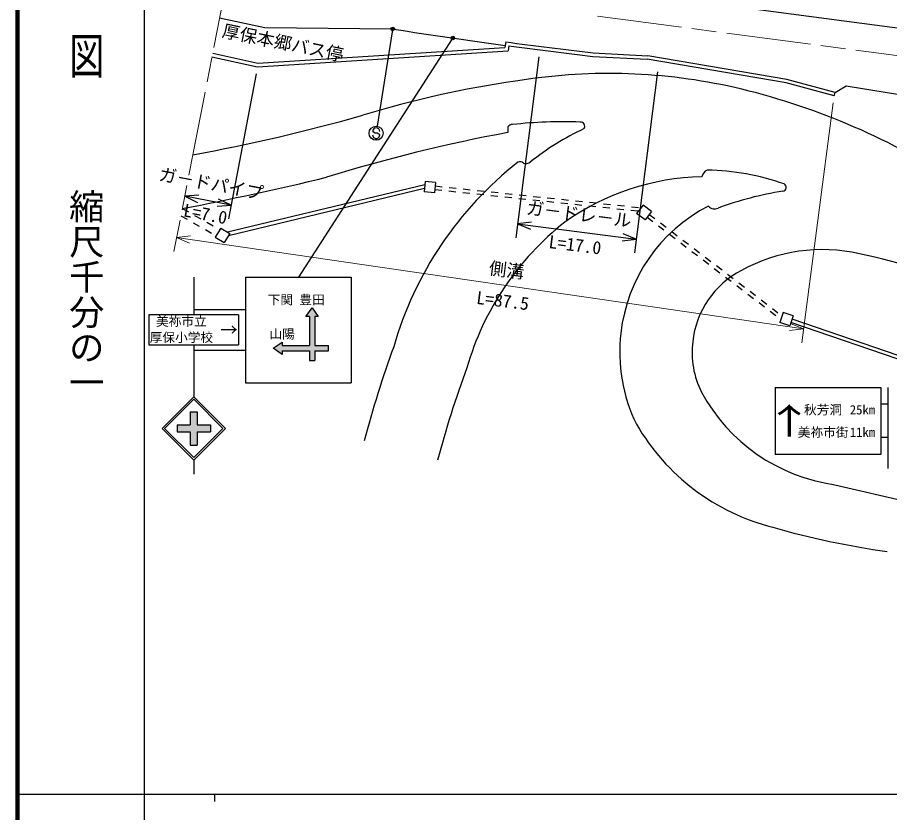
# Model space of a CAD drawing. Units: millimetres on the paper. Extents: x 40 to 680, y 20 to 380.
# Drawn here: x 40 to 163.9, y 202.4 to 315.3 of the extents above; entities that cross this region are included whole.
import ezdxf
from ezdxf.enums import TextEntityAlignment as Align

# ---------------------------------------------------------------- set-up
doc = ezdxf.new("R2010")
doc.units = ezdxf.units.MM
doc.header["$PDMODE"] = 32
doc.header["$PDSIZE"] = 0.5
doc.linetypes.add('CHAIN', pattern=[18.5, 12, -1.5, 3.5, -1.5])
for name, color, linetype, lineweight in [('M-BGD', 7, 'Continuous', 25), ('M-BMK', 2, 'CHAIN', 13), ('M-STR-HTXT', 7, 'Continuous', 13), ('M-STR-STRC', 7, 'Continuous', 25), ('M-TTL', 2, 'Continuous', 140), ('M-TTL-BAND', 7, 'Continuous', 25)]:
    doc.layers.add(name, color=color, linetype=linetype, lineweight=lineweight)
doc.styles.add('@ＭＳ ゴシック', font='')
doc.styles.add('ＭＳ ゴシック', font='')
doc.styles.get('@ＭＳ ゴシック').set_extended_font_data('@MS Gothic')
doc.styles.get('ＭＳ ゴシック').set_extended_font_data('MS Gothic')

msp = doc.modelspace()

# ---------------------------------------------------------------- hatches: boundary and pattern name
at = {"layer": 'M-STR-STRC'}
for points in [[(76.341, 268.353), (77.591, 269.228), (77.591, 268.728), (81.466, 268.728), (81.466, 272.853), (80.966, 272.853), (81.841, 274.103), (82.716, 272.853), (82.216, 272.853), (82.216, 268.728), (84.154, 268.728), (84.154, 267.978), (82.216, 267.978), (82.216, 266.603), (81.466, 266.603), (81.466, 267.978), (77.591, 267.978), (77.591, 267.478)], [(62.679, 257.469), (64.54, 257.469), (64.54, 259.329), (65.54, 259.328), (65.54, 257.469), (67.399, 257.469), (67.399, 256.469), (65.54, 256.469), (65.539, 254.608), (64.539, 254.609), (64.54, 256.469), (62.679, 256.469)]]:
    msp.add_hatch(color=256, dxfattribs=at).paths.add_polyline_path(points)

# ---------------------------------------------------------------- linework, layer by layer
at = {"layer": 'M-BGD'}
for p, q in [((140.545, 317.073), (169.792, 313.221)), ((68.696, 315.267), (75.143, 313.939)), ((75.143, 313.939), (93.139, 313.715)), ((74.144, 308.838), (109.232, 311.088)), ((109.337, 311.871), (109.232, 311.088)), ((109.766, 311.309), (109.673, 310.615)), ((67.623, 309.771), (74.105, 308.334)), ((67.731, 310.259), (74.144, 308.838)), ((74.105, 308.334), (109.673, 310.615)), ((121.727, 309.819), (129.449, 309.406)), ((121.769, 310.317), (129.504, 309.904)), ((149.287, 306.54), (129.504, 309.904)), ((149.179, 306.051), (129.449, 309.406)), ((155.995, 304.195), (149.179, 306.051)), ((156.127, 304.678), (149.287, 306.54)), ((156.127, 304.678), (157.698, 305.635)), ((157.698, 305.635), (168.562, 303.882)), ((155.995, 304.195), (156.127, 304.678)), ((109.667, 299.829), (109.658, 299.003)), ((97.853, 291.578), (69.845, 284.827)), ((97.903, 292.06), (97.746, 290.568)), ((99.395, 291.902), (97.903, 292.06)), ((99.395, 291.902), (99.238, 290.411)), ((99.343, 291.405), (100.337, 291.3)), ((101.332, 291.195), (102.326, 291.09)), ((97.797, 291.05), (69.968, 284.343)), ((99.238, 290.411), (97.746, 290.568)), ((99.29, 290.908), (100.285, 290.803)), ((101.279, 290.698), (102.274, 290.593)), ((103.268, 290.488), (104.263, 290.383)), ((103.321, 290.985), (104.315, 290.88)), ((105.257, 290.278), (106.251, 290.173)), ((105.31, 290.775), (106.304, 290.67)), ((107.246, 290.068), (108.24, 289.963)), ((107.298, 290.565), (108.293, 290.46)), ((109.235, 289.858), (110.229, 289.753)), ((109.287, 290.355), (110.282, 290.25)), ((111.276, 290.145), (112.271, 290.04)), ((113.265, 289.935), (114.26, 289.83)), ((111.224, 289.648), (112.218, 289.543)), ((113.213, 289.438), (114.207, 289.333)), ((115.202, 289.228), (116.196, 289.123)), ((115.254, 289.725), (116.249, 289.62)), ((117.191, 289.018), (118.185, 288.913)), ((117.243, 289.515), (118.238, 289.41)), ((119.18, 288.808), (120.174, 288.703)), ((119.232, 289.305), (120.227, 289.2)), ((121.169, 288.598), (122.163, 288.493)), ((121.221, 289.095), (122.216, 288.99)), ((123.21, 288.885), (124.204, 288.78)), ((125.199, 288.675), (126.193, 288.57)), ((128.845, 288.683), (127.934, 287.491)), ((130.037, 287.772), (128.845, 288.683)), ((63.415, 288.206), (64.287, 287.716)), ((123.158, 288.388), (124.152, 288.283)), ((125.146, 288.178), (126.141, 288.073)), ((127.135, 287.968), (128.13, 287.863)), ((127.188, 288.465), (128.182, 288.36)), ((129.126, 286.58), (127.934, 287.491)), ((130.037, 287.772), (129.126, 286.58)), ((129.733, 287.375), (130.528, 286.768)), ((63.213, 287.172), (64.085, 286.683)), ((64.957, 286.193), (65.829, 285.704)), ((65.159, 287.227), (66.031, 286.738)), ((66.903, 286.248), (67.775, 285.759)), ((129.43, 286.977), (130.225, 286.37)), ((131.323, 286.16), (132.117, 285.553)), ((66.701, 285.215), (67.574, 284.725)), ((68.875, 285.427), (68.086, 284.152)), ((68.647, 285.269), (68.744, 285.215)), ((68.875, 285.427), (70.151, 284.638)), ((131.019, 285.763), (131.814, 285.156)), ((132.912, 284.946), (133.707, 284.339)), ((68.086, 284.152), (69.362, 283.363)), ((70.151, 284.638), (69.362, 283.363)), ((132.608, 284.549), (133.403, 283.942)), ((134.501, 283.732), (135.296, 283.125)), ((134.198, 283.335), (134.992, 282.728)), ((136.09, 282.518), (136.885, 281.911)), ((135.787, 282.121), (136.582, 281.514)), ((137.68, 281.304), (138.474, 280.697)), ((137.376, 280.906), (138.171, 280.299)), ((139.269, 280.09), (140.064, 279.482)), ((138.965, 279.692), (139.76, 279.085)), ((140.858, 278.875), (141.653, 278.268)), ((140.555, 278.478), (141.349, 277.871)), ((142.448, 277.661), (143.242, 277.054)), ((142.144, 277.264), (142.939, 276.657)), ((144.037, 276.447), (144.831, 275.84)), ((143.733, 276.05), (144.528, 275.443)), ((145.626, 275.233), (146.421, 274.626)), ((145.322, 274.835), (146.117, 274.228)), ((147.215, 274.019), (148.01, 273.411)), ((146.912, 273.621), (147.706, 273.014)), ((148.744, 273.431), (148.261, 272.011)), ((150.164, 272.947), (148.744, 273.431)), ((150.164, 272.947), (149.68, 271.527)), ((149.68, 271.527), (148.261, 272.011)), ((180.749, 261.469), (149.842, 272)), ((180.957, 261.926), (150.003, 272.473)), ((156.098, 248.963), (195.428, 239.904))]:
    msp.add_line(p, q, dxfattribs=at)
for centre, radius, start, end in [((200.482, 990.615), 685.336, 261.01401, 262.35179), ((200.482, 990.615), 684.836, 262.35178, 263.4), ((200.482, 990.615), 685.336, 262.3936, 263.40129), ((123.979, 226.179), 81.204, 78.01458, 99.39622), ((131.979, 159.857), 147.972, 98.25956, 106.87064), ((119.709, 209.685), 98.228, 57.92547, 77.57628), ((18.253, 550.589), 258.99, 280.37717, 285.861), ((110.269, 299.386), 0.748, 87.05525, 143.66487), ((117.403, 236.933), 63.597, 87.7276, 96.40636), ((119.948, 299.869), 0.611, 328.74342, 92.18767), ((151.417, 74.579), 228.276, 100.54052, 107.20574), ((137.178, 264.115), 39.177, 115.24169, 128.37104), ((111.367, 294.156), 0.686, 44.94875, 115.67368), ((112.159, 295.772), 1.172, 254.80389, 306.60217), ((142.842, 254.366), 51.403, 128.17738, 163.96785), ((138.616, 292.355), 1.471, 116.51807, 166.21567), ((137.244, 258.713), 34.966, 70.58441, 88.8277), ((-15.282, 701.154), 420.38, 280.7897, 283.64556), ((137.86, 258.102), 34.61, 91.11223, 125.51578), ((148.63, 291.196), 0.548, 277.55427, 64.36676), ((155.701, 244.839), 46.344, 98.68539, 110.42441), ((148.695, 267.965), 23.137, 117.13543, 173.68132), ((139.019, 289.31), 1.157, 220.6992, 296.09329), ((142.842, 254.366), 40.589, 128.17738, 163.96785), ((154.333, 258.549), 23.82, 77.28409, 118.87535), ((146.245, 215.788), 67.33, 47.8892, 78.58031), ((148.695, 267.965), 12.858, 117.13543, 174.09309), ((148.599, 267.767), 23.065, 173.16625, 206.27133), ((148.599, 267.767), 12.786, 173.16625, 206.27133), ((235.522, 216.635), 151.276, 159.92404, 165.22914), ((235.522, 216.635), 140.491, 159.61304, 165.22914), ((159.686, 274.392), 25.68, 208.57854, 261.96839), ((155.015, 273.281), 31.33, 210.12334, 255.69756), ((180.8, 361.331), 123.063, 254.19205, 261.92889)]:
    msp.add_arc(centre, radius, start, end, dxfattribs=at)
at = {"layer": 'M-BMK'}
for p, q in [((70.18, 322.873), (62.228, 282.121)), ((122.388, 315.531), (168.539, 309.452))]:
    msp.add_line(p, q, dxfattribs=at)
at = {"layer": 'M-STR-HTXT'}
for p, q in [((155.865, 303.204), (151.376, 269.12)), ((64.597, 284.318), (62.611, 284.084)), ((151.637, 271.102), (62.611, 284.084)), ((62.611, 284.084), (64.448, 283.293)), ((151.637, 271.102), (149.8, 271.893)), ((149.651, 270.869), (151.637, 271.102))]:
    msp.add_line(p, q, dxfattribs=at)
at = {"layer": 'M-STR-STRC'}
for p, q in [((93.266, 313.565), (91.1, 299.886)), ((101.751, 312.29), (79.904, 278.469)), ((114.026, 309.746), (110.758, 284.033)), ((73.918, 307.352), (69.994, 286.722)), ((130.882, 307.604), (127.614, 281.89)), ((90.548, 299.039), (90.449, 299.157)), ((90.793, 298.899), (90.548, 299.039)), ((91.094, 298.897), (90.793, 298.899)), ((91.339, 298.785), (91.094, 298.897)), ((91.445, 298.649), (91.339, 298.785)), ((65.749, 290.092), (63.754, 289.944)), ((70.368, 288.686), (63.754, 289.944)), ((63.754, 289.944), (65.555, 289.075)), ((68.374, 288.539), (70.368, 288.686)), ((70.368, 288.686), (68.567, 289.556)), ((112.992, 286.287), (111.011, 286.017)), ((111.011, 286.017), (127.866, 283.875)), ((111.011, 286.017), (112.862, 285.26)), ((125.885, 283.605), (127.866, 283.875)), ((127.866, 283.875), (126.015, 284.632)), ((65.039, 278.469), (65.039, 273.099)), ((72.404, 278.469), (72.404, 263.469)), ((72.404, 278.469), (87.404, 278.469)), ((87.404, 278.469), (87.404, 263.469)), ((65.039, 273.844), (72.404, 273.844)), ((71.404, 273.844), (72.404, 273.844)), ((80.966, 272.853), (81.841, 274.103)), ((81.841, 274.103), (82.716, 272.853)), ((71.404, 273.099), (58.675, 273.099)), ((58.675, 273.099), (58.675, 268.838)), ((71.404, 273.099), (71.404, 268.838)), ((81.466, 272.853), (80.966, 272.853)), ((81.466, 272.853), (81.466, 268.728)), ((82.716, 272.853), (82.216, 272.853)), ((82.216, 272.853), (82.216, 268.728)), ((58.675, 268.838), (71.404, 268.838)), ((65.039, 268.838), (65.039, 261.469)), ((76.341, 268.353), (77.591, 269.228)), ((77.591, 269.228), (77.591, 268.728)), ((65.039, 268.094), (72.404, 268.094)), ((71.404, 268.094), (72.404, 268.094)), ((77.591, 267.478), (76.341, 268.353)), ((77.591, 268.728), (81.466, 268.728)), ((77.591, 267.978), (77.591, 267.478)), ((77.591, 267.978), (81.466, 267.978)), ((81.466, 267.978), (81.466, 266.603)), ((82.216, 268.728), (84.154, 268.728)), ((82.216, 267.978), (82.216, 266.603)), ((82.216, 267.978), (84.154, 267.978)), ((84.154, 267.978), (84.154, 268.728)), ((81.466, 266.603), (82.216, 266.603)), ((72.404, 263.469), (87.404, 263.469)), ((147.606, 262.783), (162.606, 262.783)), ((147.606, 262.783), (147.606, 253.283)), ((162.606, 262.783), (162.606, 253.283)), ((163.606, 262.783), (163.606, 251.283)), ((60.539, 256.969), (65.039, 261.469)), ((69.539, 256.969), (65.039, 261.469)), ((60.892, 256.969), (65.039, 261.115)), ((69.186, 256.969), (65.041, 261.113)), ((163.606, 260.408), (162.606, 260.408)), ((64.54, 259.329), (65.54, 259.328)), ((64.54, 259.329), (64.54, 257.469)), ((65.54, 259.328), (65.54, 257.469)), ((60.539, 256.969), (65.039, 252.469)), ((60.892, 256.969), (65.039, 252.822)), ((62.679, 257.469), (62.679, 256.469)), ((62.679, 257.469), (64.54, 257.469)), ((62.679, 256.469), (64.54, 256.469)), ((64.54, 256.469), (64.539, 254.609)), ((65.039, 252.469), (69.539, 256.969)), ((65.039, 252.822), (69.186, 256.969)), ((65.54, 256.469), (65.539, 254.608)), ((65.54, 257.469), (67.399, 257.469)), ((65.54, 256.469), (67.399, 256.469)), ((67.399, 257.469), (67.399, 256.469)), ((163.606, 255.658), (162.606, 255.658)), ((64.539, 254.609), (65.539, 254.608)), ((162.606, 253.283), (147.606, 253.283)), ((65.039, 252.469), (65.039, 250.469))]:
    msp.add_line(p, q, dxfattribs=at)
for centre, radius in [((93.289, 313.714), 0.15), ((93.289, 313.714), 0.12), ((93.289, 313.714), 0.09), ((93.289, 313.714), 0.06), ((93.289, 313.714), 0.03), ((101.832, 312.416), 0.15), ((101.832, 312.416), 0.12), ((101.832, 312.416), 0.09), ((101.832, 312.416), 0.06), ((101.832, 312.416), 0.03), ((90.943, 298.898), 1)]:
    msp.add_circle(centre, radius, dxfattribs=at)
for centre, start, end in [((90.945, 298.653), 179.55488, 359.55488), ((90.949, 299.153), 359.55488, 179.55488)]:
    msp.add_arc(centre, 0.5, start, end, dxfattribs=at)
for p in [(93.289, 313.714), (101.832, 312.416)]:
    msp.add_point(p, dxfattribs=at)
at = {"layer": 'M-TTL'}
msp.add_line((40, 380), (40, 20), dxfattribs=at)
at = {"layer": 'M-TTL-BAND'}
for p, q in [((58, 370), (58, 20)), ((40, 205), (579, 205)), ((68, 205), (68, 204))]:
    msp.add_line(p, q, dxfattribs=at)

# ---------------------------------------------------------------- texts
at = {"layer": 'M-BGD', "style": 'ＭＳ ゴシック'}
msp.add_text('厚保本郷バス停', height=1.833, rotation=348.362, dxfattribs=at).set_placement((77.414, 310.326), align=Align.BOTTOM_CENTER)
at = {"layer": 'M-STR-HTXT', "style": 'ＭＳ ゴシック'}
msp.add_text('側溝', height=1.833, rotation=352.939, dxfattribs=at).set_placement((109.286, 278.013), align=Align.BOTTOM_CENTER)
at = {"layer": 'M-STR-HTXT', "style": '@ＭＳ ゴシック'}
msp.add_text('L=87.5', height=1.833, rotation=352.939, dxfattribs=at).set_placement((109.04, 276.028), align=Align.TOP_CENTER)
at = {"layer": 'M-STR-STRC', "style": 'ＭＳ ゴシック'}
for s, rotation, p in [('ガ－ドパイプ', 349.232, (67.248, 290.298)), ('ガ－ドレ－ル', 352.757, (119.565, 285.938))]:
    msp.add_text(s, height=1.833, rotation=rotation, dxfattribs=at).set_placement(p, align=Align.BOTTOM_CENTER)
at = {"layer": 'M-STR-STRC', "style": '@ＭＳ ゴシック'}
for s, rotation, p in [('L=7.0', 349.232, (66.874, 288.333)), ('L=17.0', 352.757, (119.312, 283.954))]:
    msp.add_text(s, height=1.833, rotation=rotation, dxfattribs=at).set_placement(p, align=Align.TOP_CENTER)
at = {"layer": 'M-STR-STRC', "style": 'ＭＳ ゴシック'}
msp.add_text('下関 豊田', height=1.32, dxfattribs=at).set_placement((83.641, 274.203), align=Align.BOTTOM_RIGHT)
for s, p in [('美祢市立', (63.289, 271.134)), ('山陽', (77.591, 269.328))]:
    msp.add_text(s, height=1.32, dxfattribs=at).set_placement(p, align=Align.BOTTOM_CENTER)
msp.add_text('→', height=1.833, dxfattribs=at).set_placement((68.789, 270.969), align=Align.MIDDLE_LEFT)
for s, p in [('厚保小学校', (67.789, 269.903)), ('25km', (161.806, 259.617)), ('11km', (161.806, 256.435))]:
    msp.add_text(s, height=1.32, dxfattribs=at).set_placement(p, align=Align.MIDDLE_RIGHT)
at = {"layer": 'M-STR-STRC', "style": 'ＭＳ ゴシック', "width": 1.4}
msp.add_text('↑', height=3.666, dxfattribs=at).set_placement((149.606, 258.033), align=Align.MIDDLE_CENTER)
at = {"layer": 'M-STR-STRC', "style": 'ＭＳ ゴシック'}
for s, p in [('秋芳洞', (154.406, 259.617)), ('美祢市街', (154.426, 256.435))]:
    msp.add_text(s, height=1.32, dxfattribs=at).set_placement(p, align=Align.MIDDLE_CENTER)
at = {"layer": 'M-TTL-BAND', "style": '@ＭＳ ゴシック', "width": 1.4}
msp.add_text('平  面  図', height=3.666, rotation=270, dxfattribs=at).set_placement((49.777, 306.475), align=Align.MIDDLE_RIGHT)
at = {"layer": 'M-TTL-BAND', "style": '@ＭＳ ゴシック'}
msp.add_text('縮尺千分の一', height=3.666, rotation=270, dxfattribs=at).set_placement((49.777, 261.03), align=Align.MIDDLE_RIGHT)

doc.saveas('drawing.dxf')
